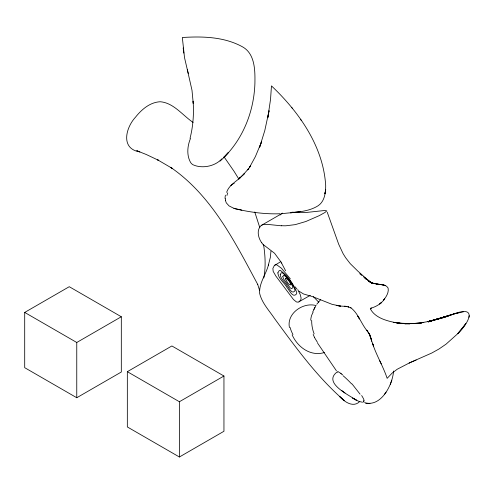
<?xml version="1.0" encoding="UTF-8"?>
<svg xmlns="http://www.w3.org/2000/svg" width="494" height="494" viewBox="0 0 494 494"><rect width="100%" height="100%" fill="white"/><g stroke="black" fill="none" stroke-linecap="round" stroke-linejoin="round"><path stroke-width="0.74" d="M270.934 251.18L270.391 257.257L268.347 265.161L268.532 264.654C266.13 274.324 258.831 283.235 259.665 293.535C262.018 303.162 269.273 310.621 274.633 318.673C295.82 347.498 317 376.903 344.164 400.486L339.569 396.447C344.337 401.826 353.327 408.118 359.774 401.468M393.551 371.013C392.736 384.499 381.152 407.68 364.578 402.622M226.647 192.327C228.722 185.596 235.342 182.119 240.195 177.649L239.065 178.704L243.184 174.802L248.84 168.337L247.692 169.911L250.68 165.712L249.526 167.355L255.379 156.629L261.703 141.463L259.653 147.138L264.79 130.558L269.069 110.736L267.804 117.757L270.545 99.275L271.465 85.888C299.142 112.082 323.379 146.477 325.694 185.621C325.713 192.79 324.614 201.49 318.08 205.77C307.571 212.42 294.196 212.08 282.247 213.667M263.827 277.986C265.84 266.902 265.309 255.491 263.506 244.419M463.477 311.8L453.443 314.067C477.988 304.86 469.158 322.625 457.697 333.685L462.322 328.473L465.861 323.57L457.777 333.666L446.082 344.127L438.999 348.999L431.657 353.08L409.156 362.997L416.146 360.009M325.188 192.215L324.891 193.821L325.731 189.381M468.942 317.333L469.3 315.685M190.023 138.363C193.148 126.26 193.988 113.682 193.117 101.233L193.247 103.512L191.999 90.291L187.319 69.635L188.257 73.433M363.423 401.641L363.621 401.937M390.328 384.381L391.804 380.213M370.463 308.676L370.389 308.88C375.557 318.865 389.92 321.909 401.079 323.484L393.564 322.341L402.431 323.508L409.816 323.805L396.997 323.051L411.755 323.644L421.419 323.076L404.845 323.805L413.527 323.545L423.821 322.483L420.233 322.909L426.717 321.816L443.18 317.753M312.764 311.875L315.598 306.132M190.456 138.573C187.35 145.946 186.479 155.394 190.653 162.582A8.83 8.324 88.6 0 0 192.888 164.712C202.126 169.028 215.23 166.287 221.862 158.84M314.913 307.379L313.844 309.497M313.085 312.227L311.621 315.388A18.896 15.475 81.6 0 0 310.726 320.186M370.346 308.855L371.321 308.04L370.809 308.244C376.286 306.657 381.504 303.631 384.678 298.765L383.338 300.513C386.024 297.024 389.087 292.664 388.093 288.033C385.913 283.852 379.83 285.007 376.107 283.957L381.152 284.612L371.395 282.877L377.089 284.241M316.778 304.248L320.631 299.642M384.431 394.422L386.086 392.125M280.123 215.02L280.888 214.26A21.193 13.029 54.8 0 1 282.506 213.124M220.065 161.112C242.146 141.475 253.984 112.515 254.91 83.251C255.114 70.339 255.126 53.191 241.727 46.411C223.584 36.729 202.386 36.241 182.335 37.507L184.509 57.6L187.325 69.703M243.184 174.802L244.425 173.616L239.065 178.704M230.828 185.516L233.242 183.762M280.808 261.641L274.331 265.55L272.873 268.415L273.176 271.391L275.874 276.084L293.504 299.562L296.443 301.945L298.209 302.192L310.288 295.35M299.043 301.84L300.618 300.062A5.607 3.236 60 0 0 301.044 297.802L300.272 294.665L297.839 289.737M261.159 225.554C256.195 230.037 258.276 238.052 261.758 242.832M381.096 302.853L379.658 304.02L381.3 302.68M337.069 372.001C322.619 382.887 348.999 394.984 356.415 400.239L352.611 398.096L359.119 401.517L362.571 402.227M24.7 312.424L69.253 286.705L121.314 316.759L121.314 372.019L76.761 397.738L24.7 367.684L24.7 312.424L76.761 342.484L121.314 316.759M261.548 225.283L281.753 213.618M127.335 371.679L171.887 345.961L223.949 376.014L223.949 431.274L179.396 456.999L127.335 426.94L127.335 371.679L179.396 401.739L223.949 376.014M409.742 362.744L397.207 369.24L392.106 373.118L387.154 378.342C383.159 366.301 376.422 355.421 372.513 343.342L373.588 346.133L371.667 340.959M233.742 183.546L234.236 183.379M428.162 322.014L453.745 313.98L428.384 321.792L453.745 314.104L428.366 321.662L450.509 315.271L428.131 321.619L447.823 316.284M447.731 316.29L427.699 321.65L439.555 318.686M453.443 314.067L458.815 312.622M324.447 352.531C310.565 356.754 297.592 347.152 292.139 334.846M290.546 212.895L300.34 211.562M279.999 213.754C265.087 214.303 250.192 212.266 235.694 208.857M281.568 225.82L267.285 224.362L263.432 224.486A21.353 11.214 67.6 0 0 261.203 225.635M291.96 212.204L306.113 212.488L324.607 210.506L326.793 210.876L325.009 212.451L319.272 215.637L305.903 221.491L295.251 224.628L285.853 225.789A170.424 102.233 85.8 0 1 281.561 225.696M240.016 209.505L237.818 209.283M344.38 306.224L345.991 306.385L340.422 306.076L332.116 304.353L312.585 296.635L303.507 293.961L299.074 291.238M346.844 306.471L344.874 306.274L348.727 306.959L348.004 306.786L351.049 307.91L350.746 307.762C358.076 312.949 361.373 324.28 367.66 331.505L366.69 330.14L369.753 334.741L368.925 333.289L371.241 339.026L369.419 333.864L371.716 341.113L370.932 338.458M235.027 208.684L241.813 210.141M371.896 282.92L372.34 283.037L369.92 282.025L373.1 283.414L368.468 280.95L371.865 283.118L365.344 278.097L369.975 281.895L357.81 271.095L350.246 263.666L345.621 257.707L343.095 253.644L338.705 244.283L327.213 212.136M366.604 403.487L365.776 403.234M316.166 305.595C303.335 301.859 286.464 313.369 289.428 327.51M233.853 208.32L229.049 205.905L226.382 202.954A8.058 7.923 45.8 0 1 225.53 200.187M340.508 373.18L338.168 371.71A8.25 1.186 43.6 0 0 337.76 371.599L337.532 372.278M359.7 273.682L361.892 275.454M341.799 390.538L345.016 393.02M341.397 373.859L342.651 374.872M363.572 276.881L366.307 279.289M366.227 279.221L364.696 277.832M193.105 122.419C182.65 115.423 173.61 102.783 160.223 101.745C149.948 102.246 141.599 109.514 135.48 117.214C125.624 127.823 120.382 148.99 139.864 151.886L136.77 150.726L146.28 154.499L158.623 160.359L157.469 159.747L172.35 168.448L170.578 167.293C211.803 195.605 234.755 241.665 257.757 284.501M313.369 296.635L318.791 302.26M263.117 244.493L274.559 253.268L281.79 263.08M352.037 383.924L360.07 394.15M295.103 286.841L297.024 289.175M291.886 107.692L292.318 108.242M290.349 278.882L281.45 268.254L276.838 264.895A5.453 3.149 60 0 0 274.855 265.074M368.573 332.703L367.66 331.505M224.072 156.907L234.051 171.313L238.929 179.205M336.383 370.747L317.648 343.219M317.512 342.478L314.351 337.285M300.543 119.282L301.266 120.406M368.296 332.252L368.975 333.45M281.531 263.036L285.618 270.798M381.263 363.874L379.719 360.873M254.756 211.963L259.776 227.555M257.67 284.254L259.616 290.577M363.695 400.628L363.689 401.894A31.758 2.594 62.7 0 1 363.59 401.875M183.175 47.943L183.836 53.099M225.486 200.194L225.4 198.607M179.396 401.739L179.396 456.999M76.761 342.484L76.761 397.738M292.954 334.487A28.207 24.348 42.9 0 1 290.114 327.436M314.443 337.217A30.202 22.668 79.5 0 1 313.184 334.364M314.128 333.827A26.88 20.569 80.1 0 1 311.677 320.328M340.564 373.26A13.542 2.248 45.4 0 1 341.447 373.939M343.089 375.724A18.031 2.908 45.2 0 1 351.574 383.881M361.645 395.533A30.918 4.162 46.9 0 1 364.127 401.072M263.129 244.456A9.25 4.366 56.7 0 1 261.783 242.801M226.95 195.482A18.556 14.808 -72.5 0 1 227.771 192.784M235.718 208.752A19.383 16.129 20.6 0 1 233.884 208.215M225.048 198.607A16.049 15.802 -57.8 0 1 225.431 195.161M277.85 272.873C278.35 278.727 284.248 282.414 286.921 287.36C289.151 289.54 292.621 298.518 296.431 294.072A3.754 2.167 60 0 0 296.721 292.559C293.819 283.988 287.638 275.992 280.506 270.514A3.649 2.106 60 0 0 279.178 270.638L277.85 272.873M280.215 274.621C280.604 279.184 285.211 282.062 287.292 285.915C289.027 287.619 291.738 294.622 294.714 291.151A2.927 1.692 60 0 0 294.937 289.972C292.67 283.284 287.848 277.048 282.29 272.781A2.847 1.643 60 0 0 281.253 272.873L280.215 274.621M282.809 276.665L283.556 278.937L290.132 287.73L291.497 288.675L292.664 287.909A1.988 1.149 60 0 0 292.812 287.107C291.275 282.562 287.996 278.32 284.217 275.417A1.939 1.118 60 0 0 283.507 275.479L282.809 276.665M285.464 278.826C286.477 280.79 288.521 285.47 290.787 284.896A1.074 0.624 60 0 0 290.867 284.464L289.089 281.197L286.224 278.153A1.044 0.605 60 0 0 285.841 278.184L285.464 278.826M228.074 152.819L223.51 157.71L228.074 152.819M369.358 403.549L367.789 403.641L369.981 403.512L369.358 403.549M381.065 284.593L383.245 284.964L381.065 284.593M340.422 306.076L336.272 305.422L340.422 306.076M385.122 285.476L383.171 284.945L385.122 285.476M359.478 318.902L357.804 316.092L359.453 318.858"/></g></svg>
